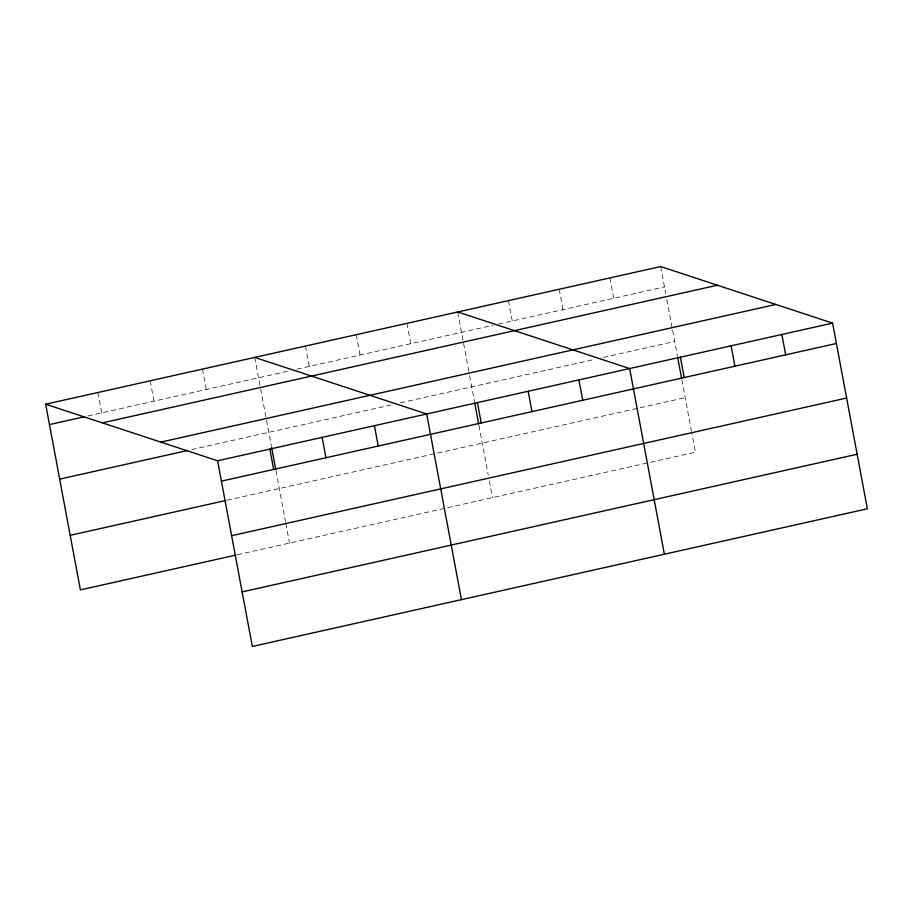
<?xml version="1.0" encoding="UTF-8"?>
<svg xmlns="http://www.w3.org/2000/svg" width="913" height="913" viewBox="0 0 913 913"><rect width="100%" height="100%" fill="white"/><g stroke="black" fill="none" stroke-linecap="round" stroke-linejoin="round"><path stroke-width="0.68" stroke-dasharray="4.57 3.42" d="M87.979 415.951L288.736 371.009M296.965 369.172L493.054 325.279M498.544 324.047L664.47 286.91M191.73 449.561L392.191 404.699M400.419 402.85L593.77 359.574M603.379 357.428L674.684 341.462M227.017 500.221L685.207 397.669M237.22 554.784L695.409 452.22L691.746 432.636M660.658 266.55L665.782 293.906M666.832 299.498L672.322 328.874M672.584 330.266L677.503 356.538M681.863 379.842L691.483 431.244M609.93 277.906L613.73 298.266M559.19 289.261L563.001 309.621M508.45 300.617L512.261 320.977M457.71 311.972L469.373 374.296M469.636 375.7L474.555 401.971M478.914 425.275L488.272 475.274M489.311 480.866L492.461 497.653M406.97 323.339L410.782 343.699M356.23 334.694L360.042 355.054M305.49 346.05L309.302 366.41M254.75 357.405L271.344 446.023M275.954 470.709L285.575 522.099M285.837 523.491L289.501 543.075M202.481 369.103L206.292 389.463M150.2 380.812L154.012 401.172M97.931 392.51L101.731 412.87"/><path stroke-width="1.37" d="M45.65 404.208L660.658 266.55L832.599 323.122L867.35 508.792L252.342 646.45L217.591 460.78L45.65 404.208L80.401 589.878L235.851 555.093M49.462 424.568L83.848 416.876M102.393 422.879L717.401 285.221M160.848 442.109L775.867 304.451M59.665 479.12L187.61 450.486M217.591 460.78L832.599 323.122M221.403 481.14L836.411 343.482M70.187 535.326L225.637 500.529M231.605 535.691L846.625 398.034M242.128 591.898L857.136 454.24M457.71 311.972L629.65 368.544L664.39 554.214M254.75 357.405L426.691 413.977L461.442 599.647M781.859 334.478L785.671 354.837M731.13 345.833L734.931 366.193M680.39 357.188L684.202 377.548M677.766 357.907L681.612 378.473M578.91 379.899L582.722 400.259M528.171 391.255L531.982 411.615M477.431 402.622L481.242 422.981M474.806 403.341L478.652 423.906M374.421 425.675L378.233 446.035M322.141 437.373L325.952 457.733M271.595 447.404L275.703 469.328M269.86 449.082L273.672 469.442"/></g></svg>
